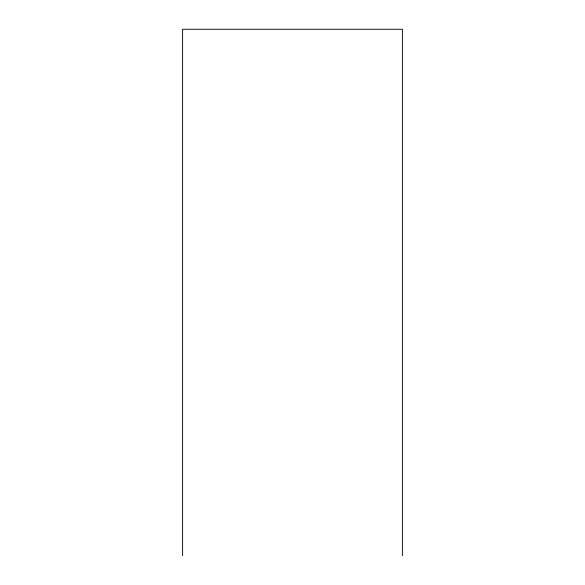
<?xml version="1.0" encoding="UTF-8"?>
<svg xmlns="http://www.w3.org/2000/svg" width="585" height="585" viewBox="0 0 585 585"><rect width="100%" height="100%" fill="white"/><g stroke="black" fill="none" stroke-linecap="round" stroke-linejoin="round"><path stroke-width="0.88" d="M402.4 555.75L402.4 29.25L182.6 29.25L182.6 555.75"/></g></svg>
